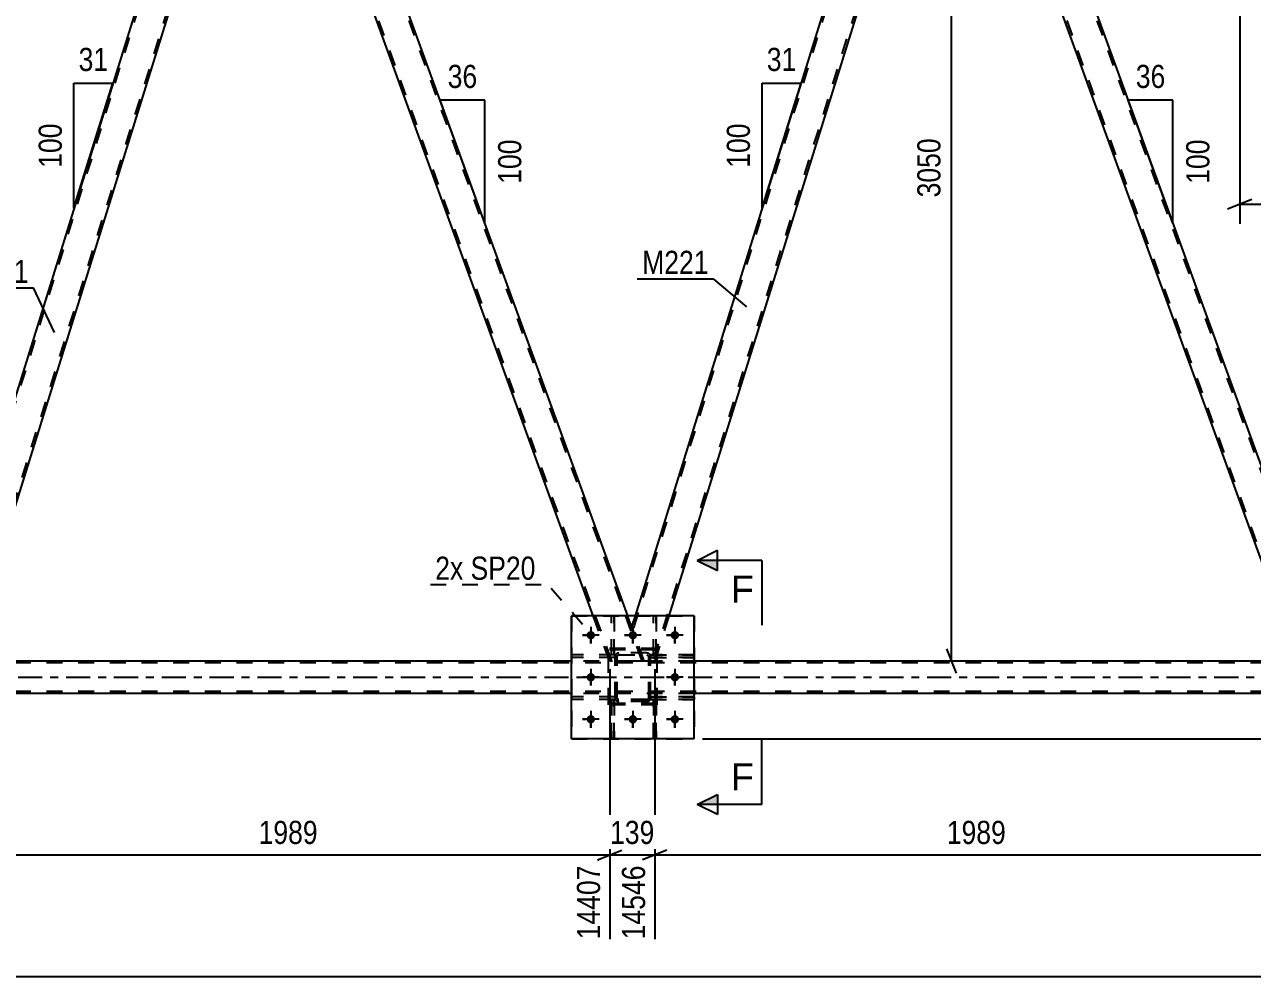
# Model space of a CAD drawing. Header units: millimetres. Extents: x 0 to 841, y 0 to 594.
# Drawn here: x 598.3 to 750.2, y 260 to 377.7 of the extents above; entities that cross this region are included whole.
import ezdxf

# ---------------------------------------------------------------- set-up
doc = ezdxf.new("R2010")
doc.units = ezdxf.units.MM
doc.linetypes.add('DXK_LINE_DOT2', pattern=[3.9198, 1.9599, -1.9599])
doc.linetypes.add('DXK_LINE_DOT3', pattern=[5.9187, 2.979, -0.9799, 0.9799, -0.9799])
doc.styles.add('Arial', font='ARIAL.TTF', dxfattribs={"height": 0.2})
doc.styles.add('Arial Narrow', font='ARIALN.TTF', dxfattribs={"height": 0.2})

# ---------------------------------------------------------------- blocks, each defined once
blk = doc.blocks.new('Part-122569384-5050 - 5043')
at = {"color": 7, "linetype": 'DXK_LINE_DOT2'}
for p, q in [((671.21, 294.21), (670.89, 294.21)), ((670.89, 294.21), (670.89, 289.38)), ((670.89, 293.61), (671.21, 293.61)), ((671.21, 289.38), (671.21, 294.21)), ((670.89, 289.38), (671.21, 289.38))]:
    blk.add_line(p, q, dxfattribs=at)
blk = doc.blocks.new('Bolt-122569384-5051 - 5043')
at = {"linetype": 'Continuous'}
for points in [[(668.86, 302.17, -1), (667.82, 302.17, -1)], [(674.06, 302.17, -1), (673.02, 302.17, -1)], [(679.26, 302.17, -1), (678.22, 302.17, -1)], [(668.86, 296.97, -1), (667.82, 296.97, -1)], [(679.26, 296.97, -1), (678.22, 296.97, -1)], [(668.86, 291.77, -1), (667.82, 291.77, -1)], [(674.06, 291.77, -1), (673.02, 291.77, -1)], [(679.26, 291.77, -1), (678.22, 291.77, -1)]]:
    blk.add_hatch(color=1, dxfattribs=at).paths.add_polyline_path(points)
at = {"color": 1, "linetype": 'Continuous'}
for p, q in [((668.34, 303.21), (668.34, 301.13)), ((673.54, 303.21), (673.54, 301.13)), ((678.74, 303.21), (678.74, 301.13)), ((669.38, 302.17), (667.3, 302.17)), ((674.58, 302.17), (672.5, 302.17)), ((679.78, 302.17), (677.7, 302.17)), ((668.34, 298.01), (668.34, 295.93)), ((678.74, 298.01), (678.74, 295.93)), ((669.38, 296.97), (667.3, 296.97)), ((679.78, 296.97), (677.7, 296.97)), ((669.38, 291.77), (667.3, 291.77)), ((668.34, 292.81), (668.34, 290.73)), ((674.58, 291.77), (672.5, 291.77)), ((673.54, 292.81), (673.54, 290.73)), ((679.78, 291.77), (677.7, 291.77)), ((678.74, 292.81), (678.74, 290.73))]:
    blk.add_line(p, q, dxfattribs=at)
blk = doc.blocks.new('Bolt-122569384-5052 - 5043')
at = {"color": 1, "linetype": 'Continuous'}
for p, q in [((668.34, 303.21), (668.34, 302.52)), ((673.54, 303.21), (673.54, 302.52)), ((678.74, 303.21), (678.74, 302.52)), ((667.3, 302.17), (667.99, 302.17)), ((668.34, 301.13), (668.34, 301.83)), ((669.38, 302.17), (668.69, 302.17)), ((672.5, 302.17), (673.19, 302.17)), ((673.54, 301.13), (673.54, 301.83)), ((674.58, 302.17), (673.89, 302.17)), ((677.7, 302.17), (678.39, 302.17)), ((678.74, 301.13), (678.74, 301.83)), ((679.78, 302.17), (679.09, 302.17)), ((668.34, 298.01), (668.34, 297.32)), ((678.74, 298.01), (678.74, 297.32)), ((667.3, 296.97), (667.99, 296.97)), ((668.34, 295.93), (668.34, 296.63)), ((669.38, 296.97), (668.69, 296.97)), ((677.7, 296.97), (678.39, 296.97)), ((678.74, 295.93), (678.74, 296.63)), ((679.78, 296.97), (679.09, 296.97)), ((667.3, 291.77), (667.99, 291.77)), ((668.34, 292.81), (668.34, 292.12)), ((669.38, 291.77), (668.69, 291.77)), ((672.5, 291.77), (673.19, 291.77)), ((673.54, 292.81), (673.54, 292.12)), ((674.58, 291.77), (673.89, 291.77)), ((677.7, 291.77), (678.39, 291.77)), ((678.74, 292.81), (678.74, 292.12)), ((679.78, 291.77), (679.09, 291.77)), ((668.34, 290.73), (668.34, 291.43)), ((673.54, 290.73), (673.54, 291.43)), ((678.74, 290.73), (678.74, 291.43))]:
    blk.add_line(p, q, dxfattribs=at)
blk = doc.blocks.new('Part-122569384-5084 - 5043')
at = {"color": 7, "linetype": 'DXK_LINE_DOT2'}
for p, q in [((676.09, 299.73), (676.09, 304.58)), ((676.09, 304.58), (676.41, 304.58)), ((676.41, 304.58), (676.41, 299.73)), ((676.09, 300.33), (676.41, 300.33)), ((676.41, 299.73), (676.09, 299.73))]:
    blk.add_line(p, q, dxfattribs=at)
blk = doc.blocks.new('Part-122569384-5087 - 5043')
at = {"color": 7, "linetype": 'DXK_LINE_DOT2'}
for p, q in [((670.89, 299.73), (670.89, 304.58)), ((670.89, 304.58), (671.21, 304.58)), ((671.21, 304.58), (671.21, 299.73)), ((670.89, 300.33), (671.21, 300.33)), ((671.21, 299.73), (670.89, 299.73))]:
    blk.add_line(p, q, dxfattribs=at)
blk = doc.blocks.new('Part-122569384-5090 - 5043')
at = {"color": 7, "linetype": 'DXK_LINE_DOT2'}
for p, q in [((676.09, 289.38), (676.09, 294.21)), ((676.09, 294.21), (676.41, 294.21)), ((676.09, 293.61), (676.41, 293.61)), ((676.41, 294.21), (676.41, 289.38)), ((676.41, 289.38), (676.09, 289.38))]:
    blk.add_line(p, q, dxfattribs=at)
blk = doc.blocks.new('Part-122569384-5093 - 5043')
at = {"color": 7, "linetype": 'DXK_LINE_DOT2'}
for p, q in [((670.89, 289.38), (670.89, 294.21)), ((670.89, 294.21), (671.21, 294.21)), ((670.89, 293.61), (671.21, 293.61)), ((671.21, 294.21), (671.21, 289.38)), ((671.21, 289.38), (670.89, 289.38))]:
    blk.add_line(p, q, dxfattribs=at)
blk = doc.blocks.new('Part-122569384-5128 - 5043')
at = {"color": 7, "linetype": 'DXK_LINE_DOT2'}
for p, q in [((710.34, 420.98), (673.53, 302.86)), ((710.09, 420.98), (709.97, 420.58)), ((711.41, 420.98), (710.09, 420.98)), ((711.56, 420.58), (711.41, 420.98)), ((712.82, 417.1), (676, 298.98)), ((673.81, 304.57), (673.39, 303.23)), ((678, 304.57), (676.26, 298.98)), ((674.94, 298.98), (673.39, 303.23)), ((676.26, 298.98), (674.94, 298.98))]:
    blk.add_line(p, q, dxfattribs=at)
at = {"color": 2, "linetype": 'Continuous'}
for p, q in [((709.97, 420.58), (673.81, 304.57)), ((711.56, 420.58), (712.96, 416.73)), ((712.96, 416.73), (678, 304.57))]:
    blk.add_line(p, q, dxfattribs=at)
blk = doc.blocks.new('Part-122569384-5113 - 5043')
at = {"color": 7, "linetype": 'DXK_LINE_DOT2'}
for p, q in [((630.53, 420.98), (626.28, 420.98)), ((627.82, 416.73), (626.28, 420.98)), ((670.94, 298.98), (626.53, 420.98)), ((674.68, 298.98), (630.28, 420.98)), ((630.68, 420.58), (630.53, 420.98)), ((670.68, 298.98), (668.64, 304.57)), ((674.94, 298.98), (672.9, 304.57)), ((674.94, 298.98), (670.68, 298.98))]:
    blk.add_line(p, q, dxfattribs=at)
at = {"color": 2, "linetype": 'Continuous'}
for p, q in [((672.9, 304.57), (630.68, 420.58)), ((668.64, 304.57), (627.82, 416.73))]:
    blk.add_line(p, q, dxfattribs=at)
blk = doc.blocks.new('Part-122569384-5138 - 5043')
at = {"color": 7, "linetype": 'DXK_LINE_DOT2'}
for p, q in [((711.41, 420.98), (715.67, 420.98)), ((712.96, 416.73), (711.41, 420.98)), ((756.07, 298.98), (711.67, 420.98)), ((759.82, 298.98), (715.41, 420.98)), ((715.67, 420.98), (715.81, 420.58)), ((759.76, 298.98), (759.92, 298.98))]:
    blk.add_line(p, q, dxfattribs=at)
at = {"color": 2, "linetype": 'Continuous'}
for p, q in [((760.07, 298.98), (715.81, 420.58)), ((755.82, 298.98), (712.96, 416.73)), ((759.76, 298.98), (755.82, 298.98)), ((760.03, 298.98), (759.76, 298.98)), ((760.07, 298.98), (760.03, 298.98))]:
    blk.add_line(p, q, dxfattribs=at)
blk = doc.blocks.new('Part-122569384-5143 - 5043')
at = {"color": 2, "linetype": 'Continuous'}
for p, q in [((624.92, 420.84), (588.26, 303.23)), ((626.42, 420.58), (627.82, 416.73)), ((627.82, 416.73), (591.12, 298.98)), ((589.8, 298.98), (588.26, 303.23)), ((591.08, 298.98), (589.8, 298.98)), ((591.12, 298.98), (591.08, 298.98))]:
    blk.add_line(p, q, dxfattribs=at)
at = {"color": 7, "linetype": 'DXK_LINE_DOT2'}
for p, q in [((625.21, 420.98), (588.39, 302.86)), ((624.96, 420.98), (624.92, 420.84)), ((626.28, 420.98), (624.96, 420.98)), ((626.42, 420.58), (626.28, 420.98)), ((627.69, 417.1), (590.87, 298.98)), ((591.12, 298.98), (591.12, 298.98))]:
    blk.add_line(p, q, dxfattribs=at)
blk = doc.blocks.new('Part-122569384-5191 - 5043')
at = {"color": 7, "linetype": 'DXK_LINE_DOT2'}
for p, q in [((775.43, 298.74), (94.41, 298.74)), ((681.14, 298.98), (665.94, 298.98)), ((775.43, 295.22), (94.41, 295.22)), ((681.14, 294.98), (665.94, 294.98))]:
    blk.add_line(p, q, dxfattribs=at)
at = {"color": 2, "linetype": 'Continuous'}
for p, q in [((665.94, 298.98), (591.12, 298.98)), ((755.82, 298.98), (681.14, 298.98)), ((665.94, 294.98), (510.87, 294.98)), ((775.43, 294.98), (681.14, 294.98))]:
    blk.add_line(p, q, dxfattribs=at)
at = {"color": 7, "linetype": 'DXK_LINE_DOT3'}
blk.add_line((94.41, 296.98), (775.43, 296.98), dxfattribs=at)
blk = doc.blocks.new('Part-122569384-5221 - 5043')
at = {"color": 7, "linetype": 'DXK_LINE_DOT2'}
for p, q in [((671.34, 294.54), (665.94, 294.54)), ((665.94, 294.54), (665.94, 294.22)), ((671.34, 294.22), (665.94, 294.22)), ((670.74, 294.22), (670.74, 294.54)), ((671.34, 294.22), (671.34, 294.54))]:
    blk.add_line(p, q, dxfattribs=at)
blk = doc.blocks.new('Part-122569384-5258 - 5043')
at = {"color": 7, "linetype": 'DXK_LINE_DOT2'}
for p, q in [((671.34, 299.49), (671.37, 299.68)), ((671.37, 299.68), (671.34, 299.49)), ((671.34, 294.45), (671.34, 299.49)), ((671.58, 299.49), (671.6, 299.59)), ((671.58, 294.45), (671.58, 299.49)), ((671.6, 299.59), (671.65, 299.66)), ((671.63, 299.94), (671.82, 299.97)), ((671.82, 299.97), (671.63, 299.94)), ((671.65, 299.66), (671.73, 299.72)), ((671.73, 299.72), (671.82, 299.73)), ((675.26, 299.97), (671.82, 299.97)), ((671.82, 299.73), (675.26, 299.73)), ((675.26, 299.97), (675.44, 299.94)), ((675.44, 299.94), (675.26, 299.97)), ((675.26, 299.73), (675.35, 299.72)), ((675.35, 299.72), (675.43, 299.66)), ((675.43, 299.66), (675.48, 299.59)), ((675.48, 299.59), (675.5, 299.49)), ((675.5, 294.45), (675.5, 299.49)), ((675.7, 299.68), (675.74, 299.49)), ((675.74, 299.49), (675.7, 299.68)), ((675.74, 294.45), (675.74, 299.49)), ((671.37, 294.27), (671.34, 294.45)), ((671.34, 294.45), (671.37, 294.27)), ((671.6, 294.36), (671.58, 294.45)), ((671.65, 294.28), (671.6, 294.36)), ((671.82, 293.97), (671.63, 294.01)), ((671.63, 294.01), (671.82, 293.97)), ((671.73, 294.23), (671.65, 294.28)), ((671.82, 294.21), (671.73, 294.23)), ((675.26, 294.21), (671.82, 294.21)), ((675.26, 293.97), (671.82, 293.97)), ((675.35, 294.23), (675.26, 294.21)), ((675.44, 294.01), (675.26, 293.97)), ((675.26, 293.97), (675.44, 294.01)), ((675.43, 294.28), (675.35, 294.23)), ((675.48, 294.36), (675.43, 294.28)), ((675.5, 294.45), (675.48, 294.36)), ((675.74, 294.45), (675.7, 294.27)), ((675.7, 294.27), (675.74, 294.45))]:
    blk.add_line(p, q, dxfattribs=at)
at = {"color": 7, "linetype": 'DXK_LINE_DOT3'}
blk.add_line((673.54, 296.97), (673.54, 296.97), dxfattribs=at)
at = {"color": 7, "linetype": 'DXK_LINE_DOT2'}
for centre, start, end in [((671.82, 299.49), 112.5, 157.5), ((671.82, 299.49), 112.5, 157.5), ((675.26, 299.49), 22.5, 67.5), ((675.26, 299.49), 22.5, 67.5), ((671.82, 294.45), 202.5, 247.5), ((671.82, 294.45), 202.5, 247.5), ((675.26, 294.45), 292.5, 337.5), ((675.26, 294.45), 292.5, 337.5)]:
    blk.add_arc(centre, 0.48, start, end, dxfattribs=at)
blk = doc.blocks.new('Part-122569384-5321 - 5043')
at = {"color": 7, "linetype": 'DXK_LINE_DOT2'}
for p, q in [((681.14, 299.74), (675.74, 299.74)), ((675.74, 299.74), (675.74, 299.42)), ((675.74, 299.42), (681.14, 299.42)), ((676.34, 299.42), (676.34, 299.74)), ((681.14, 299.42), (681.14, 299.74))]:
    blk.add_line(p, q, dxfattribs=at)
blk = doc.blocks.new('Part-122569384-5324 - 5043')
at = {"color": 7, "linetype": 'DXK_LINE_DOT2'}
for p, q in [((676.41, 294.21), (676.09, 294.21)), ((676.09, 294.21), (676.09, 289.38)), ((676.09, 293.61), (676.41, 293.61)), ((676.41, 289.38), (676.41, 294.21)), ((676.09, 289.38), (676.41, 289.38))]:
    blk.add_line(p, q, dxfattribs=at)
blk = doc.blocks.new('Part-122569384-5327 - 5043')
at = {"color": 2, "linetype": 'Continuous'}
for p, q in [((670.89, 304.57), (670.89, 304.58)), ((671.21, 304.58), (670.89, 304.58)), ((671.21, 304.57), (671.21, 304.58))]:
    blk.add_line(p, q, dxfattribs=at)
at = {"color": 7, "linetype": 'DXK_LINE_DOT2'}
for p, q in [((670.89, 299.73), (670.89, 304.57)), ((671.21, 299.73), (671.21, 304.57)), ((670.89, 300.33), (671.21, 300.33)), ((671.21, 299.73), (670.89, 299.73))]:
    blk.add_line(p, q, dxfattribs=at)
blk = doc.blocks.new('Part-122569384-5330 - 5043')
at = {"color": 2, "linetype": 'Continuous'}
for p, q in [((676.09, 304.57), (676.09, 304.58)), ((676.41, 304.58), (676.09, 304.58)), ((676.41, 304.57), (676.41, 304.58))]:
    blk.add_line(p, q, dxfattribs=at)
at = {"color": 7, "linetype": 'DXK_LINE_DOT2'}
for p, q in [((676.09, 299.73), (676.09, 304.57)), ((676.41, 299.73), (676.41, 304.57)), ((676.09, 300.33), (676.41, 300.33)), ((676.41, 299.73), (676.09, 299.73))]:
    blk.add_line(p, q, dxfattribs=at)
blk = doc.blocks.new('Part-122569384-5331 - 5043')
at = {"color": 7, "linetype": 'DXK_LINE_DOT2'}
for p, q in [((671.34, 294.54), (665.94, 294.54)), ((665.94, 294.22), (665.94, 294.54)), ((671.34, 294.22), (665.94, 294.22)), ((670.74, 294.22), (670.74, 294.54)), ((671.34, 294.54), (671.34, 294.22))]:
    blk.add_line(p, q, dxfattribs=at)
blk = doc.blocks.new('Part-122569384-5332 - 5043')
at = {"color": 7, "linetype": 'DXK_LINE_DOT2'}
for p, q in [((671.34, 299.74), (665.94, 299.74)), ((665.94, 299.42), (665.94, 299.74)), ((671.34, 299.42), (665.94, 299.42)), ((670.74, 299.42), (670.74, 299.74)), ((671.34, 299.74), (671.34, 299.42))]:
    blk.add_line(p, q, dxfattribs=at)
blk = doc.blocks.new('Part-122569384-5338 - 5043')
at = {"color": 7, "linetype": 'DXK_LINE_DOT2'}
for p, q in [((665.94, 304.57), (681.14, 304.57)), ((665.94, 304.57), (665.94, 289.37)), ((681.14, 304.57), (681.14, 289.37)), ((665.94, 289.37), (681.14, 289.37))]:
    blk.add_line(p, q, dxfattribs=at)
blk = doc.blocks.new('Part-122569384-5339 - 5043')
at = {"color": 7, "linetype": 'DXK_LINE_DOT2'}
for p, q in [((675.74, 294.22), (675.74, 294.54)), ((675.74, 294.54), (681.14, 294.54)), ((681.14, 294.22), (675.74, 294.22)), ((676.34, 294.22), (676.34, 294.54)), ((681.14, 294.54), (681.14, 294.22))]:
    blk.add_line(p, q, dxfattribs=at)
blk = doc.blocks.new('Part-122569384-5344 - 5043')
at = {"color": 7, "linetype": 'DXK_LINE_DOT2'}
for p, q in [((671.34, 299.74), (665.94, 299.74)), ((665.94, 299.74), (665.94, 299.42)), ((671.34, 299.42), (665.94, 299.42)), ((670.74, 299.42), (670.74, 299.74)), ((671.34, 299.42), (671.34, 299.74))]:
    blk.add_line(p, q, dxfattribs=at)
blk = doc.blocks.new('Part-122569384-5354 - 5043')
at = {"color": 7, "linetype": 'DXK_LINE_DOT2'}
for p, q in [((676.54, 300.38), (670.54, 300.38)), ((670.54, 293.58), (670.54, 300.38)), ((676.54, 293.58), (676.54, 300.38)), ((676.54, 293.58), (670.54, 293.58))]:
    blk.add_line(p, q, dxfattribs=at)
blk = doc.blocks.new('Part-122569384-5355 - 5043')
at = {"color": 7, "linetype": 'DXK_LINE_DOT2'}
for p, q in [((676.54, 300.51), (670.54, 300.51)), ((670.54, 293.71), (670.54, 300.51)), ((676.54, 293.71), (676.54, 300.51)), ((676.54, 293.71), (670.54, 293.71))]:
    blk.add_line(p, q, dxfattribs=at)
blk = doc.blocks.new('Part-122569384-5356 - 5043')
at = {"color": 7, "linetype": 'DXK_LINE_DOT2'}
for p, q in [((671.34, 299.49), (671.37, 299.68)), ((671.37, 299.68), (671.34, 299.49)), ((671.34, 294.45), (671.34, 299.49)), ((671.58, 299.49), (671.6, 299.59)), ((671.58, 294.45), (671.58, 299.49)), ((671.6, 299.59), (671.65, 299.66)), ((671.63, 299.94), (671.82, 299.97)), ((671.82, 299.97), (671.63, 299.94)), ((671.65, 299.66), (671.73, 299.72)), ((671.73, 299.72), (671.82, 299.73)), ((675.26, 299.97), (671.82, 299.97)), ((671.82, 299.73), (675.26, 299.73)), ((675.26, 299.97), (675.44, 299.94)), ((675.44, 299.94), (675.26, 299.97)), ((675.26, 299.73), (675.35, 299.72)), ((675.35, 299.72), (675.43, 299.66)), ((675.43, 299.66), (675.48, 299.59)), ((675.48, 299.59), (675.5, 299.49)), ((675.5, 294.45), (675.5, 299.49)), ((675.7, 299.68), (675.74, 299.49)), ((675.74, 299.49), (675.7, 299.68)), ((675.74, 294.45), (675.74, 299.49)), ((671.37, 294.27), (671.34, 294.45)), ((671.34, 294.45), (671.37, 294.27)), ((671.6, 294.36), (671.58, 294.45)), ((671.65, 294.28), (671.6, 294.36)), ((671.82, 293.97), (671.63, 294.01)), ((671.63, 294.01), (671.82, 293.97)), ((671.73, 294.23), (671.65, 294.28)), ((671.82, 294.21), (671.73, 294.23)), ((675.26, 294.21), (671.82, 294.21)), ((675.26, 293.97), (671.82, 293.97)), ((675.35, 294.23), (675.26, 294.21)), ((675.44, 294.01), (675.26, 293.97)), ((675.26, 293.97), (675.44, 294.01)), ((675.43, 294.28), (675.35, 294.23)), ((675.48, 294.36), (675.43, 294.28)), ((675.5, 294.45), (675.48, 294.36)), ((675.74, 294.45), (675.7, 294.27)), ((675.7, 294.27), (675.74, 294.45))]:
    blk.add_line(p, q, dxfattribs=at)
at = {"color": 7, "linetype": 'DXK_LINE_DOT3'}
blk.add_line((673.54, 296.97), (673.54, 296.97), dxfattribs=at)
at = {"color": 7, "linetype": 'DXK_LINE_DOT2'}
for centre, start, end in [((671.82, 299.49), 112.5, 157.5), ((671.82, 299.49), 112.5, 157.5), ((675.26, 299.49), 22.5, 67.5), ((675.26, 299.49), 22.5, 67.5), ((671.82, 294.45), 202.5, 247.5), ((671.82, 294.45), 202.5, 247.5), ((675.26, 294.45), 292.5, 337.5), ((675.26, 294.45), 292.5, 337.5)]:
    blk.add_arc(centre, 0.48, start, end, dxfattribs=at)
blk = doc.blocks.new('Part-122569384-5361 - 5043')
at = {"color": 7, "linetype": 'DXK_LINE_DOT2'}
for p, q in [((675.74, 299.42), (675.74, 299.74)), ((675.74, 299.74), (681.14, 299.74)), ((681.14, 299.42), (675.74, 299.42)), ((676.34, 299.42), (676.34, 299.74)), ((681.14, 299.74), (681.14, 299.42))]:
    blk.add_line(p, q, dxfattribs=at)
blk = doc.blocks.new('Part-122569384-5366 - 5043')
at = {"color": 2, "linetype": 'Continuous'}
for p, q in [((681.14, 304.57), (665.94, 304.57)), ((665.94, 289.37), (665.94, 304.57)), ((681.14, 289.37), (681.14, 304.57)), ((681.14, 289.37), (665.94, 289.37))]:
    blk.add_line(p, q, dxfattribs=at)
blk = doc.blocks.new('Part-122569384-5496 - 5043')
at = {"color": 7, "linetype": 'DXK_LINE_DOT2'}
for p, q in [((681.14, 294.54), (675.74, 294.54)), ((675.74, 294.54), (675.74, 294.22)), ((675.74, 294.22), (681.14, 294.22)), ((676.34, 294.22), (676.34, 294.54)), ((681.14, 294.22), (681.14, 294.54))]:
    blk.add_line(p, q, dxfattribs=at)
blk = doc.blocks.new('AngleDimension-122569384-5634 - 5043')
at = {"color": 7, "linetype": 'Continuous'}
for p, q in [((689.52, 370.45), (694.34, 370.45)), ((689.52, 354.99), (694.34, 370.45)), ((689.52, 354.99), (689.52, 370.45)), ((689.98, 356.47), (694.34, 370.45))]:
    blk.add_line(p, q, dxfattribs=at)
at = {"color": 0}
for points in [[(694.36, 371.35), (694.36, 375.55), (689.51, 375.55), (689.51, 371.35)], [(688.62, 366.06), (684.42, 366.06), (684.42, 359.38), (688.62, 359.38)]]:
    blk.add_wipeout(points, dxfattribs=at)
at = {"color": 3, "style": 'Arial Narrow'}
blk.add_text('31', height=2.863, dxfattribs=at).set_placement((690.11, 371.95))
blk.add_text('100', height=2.863, rotation=90.0002, dxfattribs=at).set_placement((688.02, 359.98))
blk = doc.blocks.new('AngleDimension-122569384-16069 - 5043')
at = {"color": 7, "linetype": 'Continuous'}
for p, q in [((739.23, 356.23), (734.82, 368.35)), ((740.36, 368.35), (734.82, 368.35)), ((740.36, 353.13), (734.82, 368.35)), ((740.36, 353.13), (740.36, 368.35))]:
    blk.add_line(p, q, dxfattribs=at)
at = {"color": 0}
for points in [[(740.02, 369.25), (740.02, 373.45), (735.16, 373.45), (735.16, 369.25)], [(745.46, 364.08), (741.26, 364.08), (741.26, 357.4), (745.46, 357.4)]]:
    blk.add_wipeout(points, dxfattribs=at)
at = {"color": 3, "style": 'Arial Narrow'}
blk.add_text('36', height=2.863, dxfattribs=at).set_placement((735.76, 369.85))
blk.add_text('100', height=2.863, rotation=90.0002, dxfattribs=at).set_placement((744.86, 358))
blk = doc.blocks.new('StraightDimension-122569384-6355 - 5043')
at = {"color": 7, "linetype": 'Continuous'}
for p, q in [((713.54, 419.48), (712.34, 422.48)), ((720.22, 420.98), (710.09, 420.98)), ((712.94, 298.98), (712.94, 420.98)), ((712.34, 300.48), (713.54, 297.48)), ((720.22, 298.98), (710.09, 298.98))]:
    blk.add_line(p, q, dxfattribs=at)
at = {"color": 0}
blk.add_wipeout([(712.19, 364.24), (707.99, 364.24), (707.99, 355.72), (712.19, 355.72)], dxfattribs=at)
at = {"color": 3, "style": 'Arial Narrow'}
blk.add_text('3050', height=2.863, rotation=90.0002, dxfattribs=at).set_placement((711.59, 356.32))
blk = doc.blocks.new('AngleDimension-122569384-16055 - 5043')
at = {"color": 7, "linetype": 'Continuous'}
for p, q in [((654.1, 356.23), (649.69, 368.35)), ((655.23, 368.35), (649.69, 368.35)), ((655.23, 353.13), (649.69, 368.35)), ((655.23, 353.13), (655.23, 368.35))]:
    blk.add_line(p, q, dxfattribs=at)
at = {"color": 0}
for points in [[(654.89, 369.25), (654.89, 373.45), (650.03, 373.45), (650.03, 369.25)], [(660.33, 364.08), (656.13, 364.08), (656.13, 357.4), (660.33, 357.4)]]:
    blk.add_wipeout(points, dxfattribs=at)
at = {"color": 3, "style": 'Arial Narrow'}
blk.add_text('36', height=2.863, dxfattribs=at).set_placement((650.63, 369.85))
blk.add_text('100', height=2.863, rotation=90.0002, dxfattribs=at).set_placement((659.73, 358))
blk = doc.blocks.new('StraightDimension-122569384-18373 - 5043')
at = {"color": 7, "linetype": 'Continuous'}
for p, q in [((591.12, 297.98), (591.12, 264.56)), ((670.68, 297.98), (670.68, 264.56)), ((592.62, 275.6), (589.62, 274.4)), ((591.12, 275), (670.68, 275)), ((669.18, 274.4), (672.18, 275.6))]:
    blk.add_line(p, q, dxfattribs=at)
at = {"color": 0}
blk.add_wipeout([(635.16, 275.75), (635.16, 279.95), (626.64, 279.95), (626.64, 275.75)], dxfattribs=at)
at = {"color": 0, "linetype": 'Continuous'}
blk.add_wipeout([(670.08, 274.3), (665.88, 274.3), (665.88, 263.96), (670.08, 263.96)], dxfattribs=at)
at = {"color": 3, "style": 'Arial Narrow'}
blk.add_text('1989', height=2.863, dxfattribs=at).set_placement((627.24, 276.35))
at = {"color": 3, "linetype": 'Continuous', "style": 'Arial Narrow'}
blk.add_text('14407', height=2.863, rotation=90.0002, dxfattribs=at).set_placement((669.48, 264.56))
blk = doc.blocks.new('StraightDimension-122569384-5874 - 5043')
at = {"color": 7, "linetype": 'Continuous'}
for p, q in [((811.8, 432.28), (810.6, 435.28)), ((746.32, 433.78), (813.6, 433.78)), ((811.2, 289.37), (811.2, 433.78)), ((810.6, 290.87), (811.8, 287.87)), ((682.14, 289.37), (813.6, 289.37))]:
    blk.add_line(p, q, dxfattribs=at)
at = {"color": 0}
blk.add_wipeout([(810.45, 365.83), (806.25, 365.83), (806.25, 357.32), (810.45, 357.32)], dxfattribs=at)
at = {"color": 3, "style": 'Arial Narrow'}
blk.add_text('3610', height=2.863, rotation=90.0002, dxfattribs=at).set_placement((809.85, 357.92))
blk = doc.blocks.new('AngleDimension-122569384-5606 - 5043')
at = {"color": 7, "linetype": 'Continuous'}
for p, q in [((604.39, 370.45), (609.21, 370.45)), ((604.39, 354.99), (609.21, 370.45)), ((604.39, 354.99), (604.39, 370.45)), ((604.85, 356.47), (609.21, 370.45))]:
    blk.add_line(p, q, dxfattribs=at)
at = {"color": 0}
for points in [[(609.23, 371.35), (609.23, 375.55), (604.37, 375.55), (604.37, 371.35)], [(603.49, 366.06), (599.29, 366.06), (599.29, 359.38), (603.49, 359.38)]]:
    blk.add_wipeout(points, dxfattribs=at)
at = {"color": 3, "style": 'Arial Narrow'}
blk.add_text('31', height=2.863, dxfattribs=at).set_placement((604.97, 371.95))
blk.add_text('100', height=2.863, rotation=90.0002, dxfattribs=at).set_placement((602.89, 359.98))
blk = doc.blocks.new('StraightDimension-122569384-6549 - 5043')
at = {"color": 7, "linetype": 'Continuous'}
for p, q in [((748.62, 419.98), (748.62, 353.06)), ((791.41, 299.98), (791.41, 358.31)), ((750.12, 356.06), (747.12, 354.86)), ((789.91, 354.86), (792.91, 356.06)), ((748.62, 355.46), (791.41, 355.46))]:
    blk.add_line(p, q, dxfattribs=at)
at = {"color": 0}
blk.add_wipeout([(774.27, 356.21), (774.27, 360.41), (765.76, 360.41), (765.76, 356.21)], dxfattribs=at)
at = {"color": 3, "style": 'Arial Narrow'}
blk.add_text('1427', height=2.863, dxfattribs=at).set_placement((766.36, 356.81))
blk = doc.blocks.new('StraightDimension-122569384-6560 - 5043')
at = {"color": 7, "linetype": 'Continuous'}
blk.add_line((47.91, 259.97), (792.05, 259.97), dxfattribs=at)
blk = doc.blocks.new('StraightDimension-122569384-18371 - 5043')
at = {"color": 7, "linetype": 'Continuous'}
for p, q in [((676.25, 297.98), (676.25, 264.56)), ((755.82, 297.98), (755.82, 264.56)), ((677.75, 275.6), (674.75, 274.4)), ((676.25, 275), (755.82, 275)), ((754.32, 274.4), (757.32, 275.6))]:
    blk.add_line(p, q, dxfattribs=at)
at = {"color": 0}
blk.add_wipeout([(720.29, 275.75), (720.29, 279.95), (711.78, 279.95), (711.78, 275.75)], dxfattribs=at)
at = {"color": 0, "linetype": 'Continuous'}
blk.add_wipeout([(755.22, 274.3), (751.02, 274.3), (751.02, 263.96), (755.22, 263.96)], dxfattribs=at)
at = {"color": 3, "style": 'Arial Narrow'}
blk.add_text('1989', height=2.863, dxfattribs=at).set_placement((712.38, 276.35))
at = {"color": 3, "linetype": 'Continuous', "style": 'Arial Narrow'}
blk.add_text('16535', height=2.863, rotation=90.0002, dxfattribs=at).set_placement((754.62, 264.56))
blk = doc.blocks.new('StraightDimension-122569384-18372 - 5043')
at = {"color": 7, "linetype": 'Continuous'}
for p, q in [((670.68, 297.98), (670.68, 264.56)), ((676.25, 297.98), (676.25, 264.56)), ((669.18, 274.4), (672.18, 275.6)), ((670.68, 275), (676.25, 275)), ((677.75, 275.6), (674.75, 274.4))]:
    blk.add_line(p, q, dxfattribs=at)
at = {"color": 0}
blk.add_wipeout([(676.81, 275.75), (676.81, 279.95), (670.12, 279.95), (670.12, 275.75)], dxfattribs=at)
at = {"color": 0, "linetype": 'Continuous'}
blk.add_wipeout([(675.65, 274.3), (671.45, 274.3), (671.45, 263.96), (675.65, 263.96)], dxfattribs=at)
at = {"color": 3, "style": 'Arial Narrow'}
blk.add_text('139', height=2.863, dxfattribs=at).set_placement((670.72, 276.35))
at = {"color": 3, "linetype": 'Continuous', "style": 'Arial Narrow'}
blk.add_text('14546', height=2.863, rotation=90.0002, dxfattribs=at).set_placement((675.05, 264.56))
blk = doc.blocks.new('Mark-122569384-5139 - 5043')
at = {"color": 0}
blk.add_wipeout([(598.79, 345.73), (598.79, 348.73), (590.57, 348.73), (590.57, 345.73)], dxfattribs=at)
blk.add_wipeout([(598.79, 345.73), (598.79, 348.73), (590.57, 348.73), (590.57, 345.73)], dxfattribs=at)
at = {"color": 30, "linetype": 'Continuous'}
for p in [(589.97, 345.13), (601.98, 339.62)]:
    blk.add_line(p, (599.39, 345.13), dxfattribs=at)
at = {"color": 3, "style": 'Arial Narrow'}
blk.add_text('M221', height=2.863, dxfattribs=at).set_placement((590.57, 345.73))
blk = doc.blocks.new('Mark-122569384-5124 - 5043')
at = {"color": 0}
blk.add_wipeout([(682.91, 346.85), (682.91, 349.85), (674.69, 349.85), (674.69, 346.85)], dxfattribs=at)
blk.add_wipeout([(682.91, 346.85), (682.91, 349.85), (674.69, 349.85), (674.69, 346.85)], dxfattribs=at)
at = {"color": 30, "linetype": 'Continuous'}
for p in [(674.09, 346.25), (687.63, 342.78)]:
    blk.add_line(p, (683.51, 346.25), dxfattribs=at)
at = {"color": 3, "style": 'Arial Narrow'}
blk.add_text('M221', height=2.863, dxfattribs=at).set_placement((674.69, 346.85))
blk = doc.blocks.new('MarkSet-122569384-6995 - 5043')
at = {"color": 30, "linetype": 'DXK_LINE_DOT2'}
blk.add_line((667.31, 303.51), (663, 308.43), dxfattribs=at)
at = {"color": 0}
for points in [[(652.56, 309.03), (652.56, 312.03), (649.09, 312.03), (649.09, 309.03)], [(661.5, 309.03), (661.5, 312.03), (653.46, 312.03), (653.46, 309.03)]]:
    blk.add_wipeout(points, dxfattribs=at)
for points in [[(652.56, 309.03), (652.56, 312.03), (649.09, 312.03), (649.09, 309.03)], [(661.5, 309.03), (661.5, 312.03), (653.46, 312.03), (653.46, 309.03)]]:
    blk.add_wipeout(points, dxfattribs=at)
at = {"color": 30, "linetype": 'DXK_LINE_DOT2'}
blk.add_line((648.49, 308.43), (663, 308.43), dxfattribs=at)
at = {"color": 3, "style": 'Arial Narrow'}
for s, p in [('2x', (649.09, 309.03)), ('SP20', (653.46, 309.03))]:
    blk.add_text(s, height=2.863, dxfattribs=at).set_placement(p)
blk = doc.blocks.new('SectionMark-122569384-6915 - 5043')
at = {"linetype": 'Continuous'}
for points in [[(684, 311.43), (684, 310.18), (681.5, 311.43)], [(684, 282.49), (684, 281.24), (681.5, 281.24)]]:
    blk.add_hatch(color=6, dxfattribs=at).paths.add_polyline_path(points)
at = {"color": 6, "linetype": 'Continuous'}
for p, q in [((681.5, 311.43), (684, 312.68)), ((689.5, 311.43), (681.5, 311.43)), ((681.5, 311.43), (684, 310.18)), ((684, 310.18), (684, 312.68)), ((689.5, 311.43), (689.5, 303.43)), ((689.5, 281.24), (689.5, 289.24)), ((681.5, 281.24), (684, 282.49)), ((689.5, 281.24), (681.5, 281.24)), ((684, 279.99), (681.5, 281.24)), ((684, 282.49), (684, 279.99))]:
    blk.add_line(p, q, dxfattribs=at)
at = {"color": 0, "linetype": 'Continuous'}
for points in [[(688.5, 306.18), (688.5, 309.68), (685.65, 309.68), (685.65, 306.18)], [(688.5, 282.99), (688.5, 286.49), (685.65, 286.49), (685.65, 282.99)]]:
    blk.add_wipeout(points, dxfattribs=at)
at = {"color": 3, "linetype": 'Continuous', "style": 'Arial'}
for p in [(685.65, 306.18), (685.65, 282.99)]:
    blk.add_text('F', height=3.34, dxfattribs=at).set_placement(p)

msp = doc.modelspace()

# ---------------------------------------------------------------- block references
for name in ['Part-122569384-5143 - 5043', 'Part-122569384-5113 - 5043', 'Part-122569384-5128 - 5043', 'Part-122569384-5138 - 5043', 'Part-122569384-5338 - 5043', 'Part-122569384-5366 - 5043', 'Part-122569384-5087 - 5043', 'Part-122569384-5327 - 5043', 'Part-122569384-5084 - 5043', 'Part-122569384-5330 - 5043', 'Bolt-122569384-5051 - 5043', 'Bolt-122569384-5052 - 5043', 'Part-122569384-5332 - 5043', 'Part-122569384-5344 - 5043', 'Part-122569384-5355 - 5043', 'Part-122569384-5354 - 5043', 'Part-122569384-5258 - 5043', 'Part-122569384-5356 - 5043', 'Part-122569384-5321 - 5043', 'Part-122569384-5361 - 5043', 'Part-122569384-5191 - 5043', 'Part-122569384-5221 - 5043', 'Part-122569384-5331 - 5043', 'Part-122569384-5050 - 5043', 'Part-122569384-5093 - 5043', 'Part-122569384-5339 - 5043', 'Part-122569384-5496 - 5043', 'Part-122569384-5090 - 5043', 'Part-122569384-5324 - 5043']:
    msp.add_blockref(name, (0, 0))

# ---------------------------------------------------------------- next in the draw order: block references
for name in ['StraightDimension-122569384-6355 - 5043', 'AngleDimension-122569384-5606 - 5043', 'AngleDimension-122569384-5634 - 5043', 'AngleDimension-122569384-16055 - 5043', 'AngleDimension-122569384-16069 - 5043', 'StraightDimension-122569384-18373 - 5043']:
    msp.add_blockref(name, (0, 0))

# ---------------------------------------------------------------- next in the draw order: block references
msp.add_blockref('StraightDimension-122569384-5874 - 5043', (0, 0))

# ---------------------------------------------------------------- next in the draw order: block references
msp.add_blockref('StraightDimension-122569384-6549 - 5043', (0, 0))

# ---------------------------------------------------------------- next in the draw order: block references
msp.add_blockref('StraightDimension-122569384-6560 - 5043', (0, 0))

# ---------------------------------------------------------------- next in the draw order: block references
for name in ['Mark-122569384-5124 - 5043', 'Mark-122569384-5139 - 5043', 'MarkSet-122569384-6995 - 5043', 'StraightDimension-122569384-18371 - 5043']:
    msp.add_blockref(name, (0, 0))

# ---------------------------------------------------------------- next in the draw order: block references
for name in ['SectionMark-122569384-6915 - 5043', 'StraightDimension-122569384-18372 - 5043']:
    msp.add_blockref(name, (0, 0))

doc.saveas('drawing.dxf')
